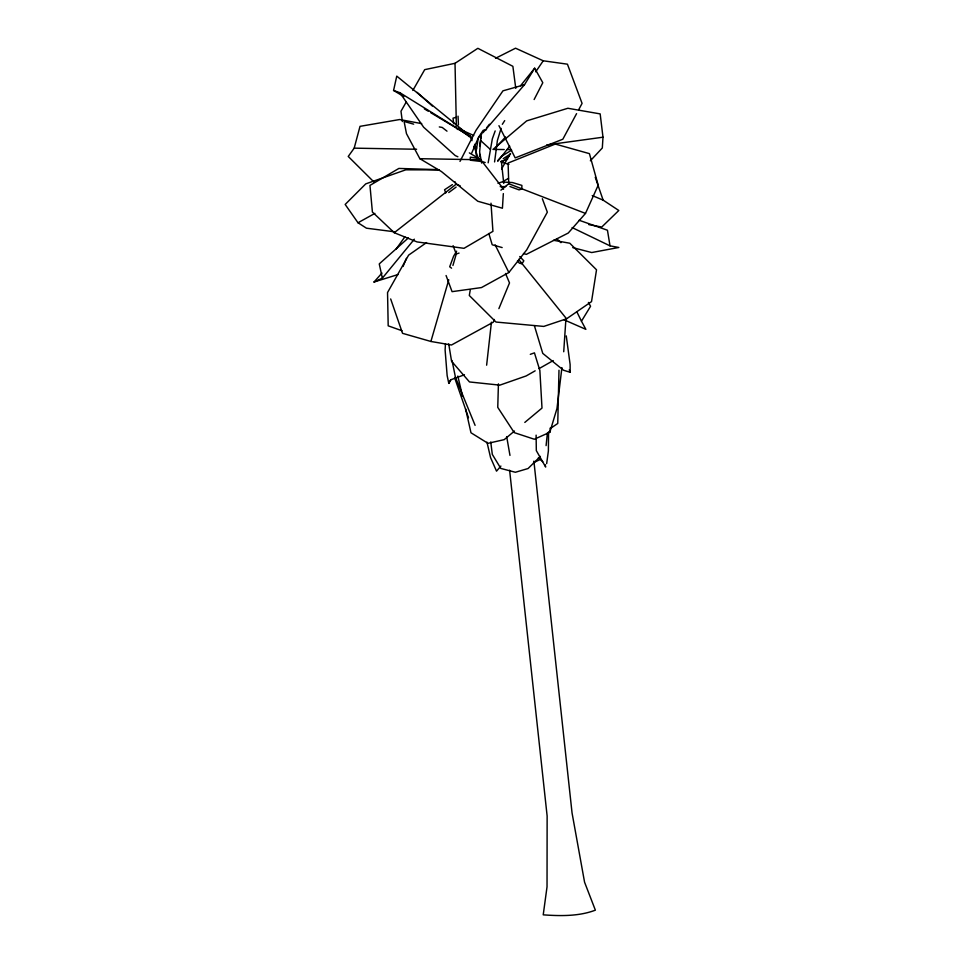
<?xml version="1.0" encoding="UTF-8"?>
<svg xmlns="http://www.w3.org/2000/svg" width="964" height="964" viewBox="0 0 964 964"><rect width="100%" height="100%" fill="white"/><g stroke="black" fill="none" stroke-linecap="round" stroke-linejoin="round"><path stroke-width="1.45" d="M548.564 431.764L548.383 450.947L546.66 463.648M498.424 383.865L497.761 407.362L514.246 432.631L534.321 439.235L549.829 432.27L556.975 408.495L561.916 367.597M558.987 370.236L557.758 423.461L550.384 428.486M445.428 344.208L445.115 350.053L447.139 375.562L448.79 383.359L450.815 379.792M503.329 193.607L502.425 208.224L477.77 201.247L441.476 171.58L419.858 158.698L406.483 133.671L404.097 121.452L413.677 124.163M504.22 149.541L492.978 149.42L526.681 120.874L567.868 108.269L600.162 113.897L602.994 137.201L602.319 147.974L590.354 160.783M563.723 351.752L565.904 319.024M494.58 161.916L497.412 140.431L501.099 128.345M481.072 136.948L479.614 151.878L481.651 163.097M546.094 445.621L547.432 432.836M486.627 365.187L491.435 322.217M488.158 162.796L492.327 138.864L495.171 130.923M549.829 432.27L550.372 427.787M479.65 145.853L480.229 141.479M480.614 138.563L481 135.647M470.287 289.754L469.299 295.49L496.014 322.048L543.78 326.422L566.555 318.795L591.522 301.612L596.523 269.8L569.808 243.241L553.517 240.289M403.832 96.593L393.577 90.447L396.758 76.12L470.516 136.502L471.878 139.093M373.815 181.883L348.233 156.457L354.186 148.155L360.018 126.344L399.686 119.524L421.702 123.633M390.673 298.948L402.53 333.327L430.896 341.461L448.778 279.801M452.935 265.462L456.261 253.99L453.068 245.651M403.06 266.45L406.41 258.34M494.399 319.47L493.291 322.169L451.501 345.004L430.896 341.461M498.882 308.637L509.51 282.934L505.522 273.475M471.697 153.083L478.168 138.274M523.488 253.556L526.344 254.351L568.23 233.047L585.497 213.418L598.198 185.208L589.426 153.638L555.288 144.058L508.1 163.049L508.751 183.726L500.906 190.161M459.985 161.41L476.011 130.333L502.955 90.833L524.488 84.724L534.683 68.203L542.804 82.711L534.128 99.533M448.79 383.359L450.658 379.852L464.431 374.779M576.58 113.632L562.831 139.226L515.186 157.891L498.942 125.669M578.641 109.788L582.075 103.389L567.434 64.178L543.238 60.792L515.547 48.2L495.532 58.298M406.169 102.136L400.988 111.234L402.337 121.524M412.845 90.447L424.702 69.649L455.02 63.311L477.855 48.308L512.872 66.311L515.776 88.363M501.593 168.929L510.438 153.493M456.647 251.17L453.586 256.231L449.694 266.775L451.562 268.173M563.916 319.735L585.871 329.351L581.461 321.193L590.583 306.263L588.426 302.431M502.328 124.308L504.702 120.621M535.719 71.818L543.238 60.792M396.216 248.977L404.868 236.831M497.749 161.41L509.715 146.13M446.079 275.523L452.068 291.658L481.494 287.561L508.872 272.511L526.754 249.809L547.335 212.176L542.346 198.729M479.108 137.105L481.928 133.61M486.639 127.766L489.471 124.26M520.548 85.724L534.683 68.203M381.985 273.077L374.008 282.018L382.371 278.15L414.339 239.193M482.988 132.695L524.488 84.724M497.906 160.398L501.786 156.108L511.655 150.167M496.448 146.877L505.546 136.948M540.382 456.37L528.079 468.528L515.379 472.264L500.822 468.432L492.303 454.393L490.748 441.982M500.894 466.07L496.52 471.155L490.568 457.599L486.977 442.187M408.35 237.939L379.25 263.907L382.371 278.15M514.487 431.041L504.172 439.656L487.977 443.32L470.986 432.776L465.612 408.881M524.802 422.425L541.997 408.073L539.864 370.465L534.442 352.86L530.308 354.342M509.534 155.879L501.726 162.314L508.956 164.35M437.849 169.64L398.891 168.435L369.959 185.401L372.405 212.032L394.252 232.71L456.044 184.269L460.19 185.835M448.754 192.559L456.117 187.088M426.582 242.567L408.603 255.147L387.54 292.538L388.191 325.832L401.988 330.736M452.405 184.606L444.561 189.751L445.802 192.969M503.232 158.662L510.607 153.927M535.165 370.827L526.151 375.948L499.846 385.142L469.48 381.949L451.562 361.235L448.718 343.907M539.033 368.634L553.216 360.584M503.365 181.28L508.498 178.376M439.391 169.881L405.796 169.821L365.754 183.871L345.172 204.452L358.006 222.756L374.863 213.406M533.514 462.708L540.226 459.467M500.81 161.819L507.654 159M497.99 183.317L501.774 181.991L512.426 182.545L521.873 185.389L521.886 187.739M521.886 188.908L519.066 189.884L509.944 186.51M456.261 253.99L459.045 253.098M374.008 282.018L398.144 274.499M456.309 117.295L453.032 118.162L453.695 123.79M486.507 129.67L483.241 130.285L478.361 137.527L475.951 152.445L476.276 155.24M546.721 144.937L602.994 137.201M500.22 186.667L505.775 186.582M507.04 149.577L511.245 149.613M354.186 148.155L416.605 149.251M419.858 158.698L480.795 159.759L503.606 189.221M457.237 129.345L459.334 129.405L468.275 135.828M480.458 161.41L470.36 160.217M394.384 231.782L366.453 228.191L358.006 222.756M477.542 158.265L470.324 157.168L470.348 159.205M572.11 227.564L610.019 245.856L618.828 247.471L591.703 252.544L572.785 247.628M439.307 126.923L442.247 127.465L446.995 131.164M588.811 224.624L601.741 227.034L618.804 210.489L603.139 200.138L592.245 195.559M481.036 161.47L485.217 162.506M502.16 247.567L492.206 244.772L488.82 233.493M566.266 335.906L570.11 364.452L570.158 372.285L563.506 370.236L542.756 353.378L534.369 325.615M579.111 220.25L607.453 230.227L610.019 245.856M393.577 90.447L399.867 92.701L470.516 136.502L472.011 140.684M508.751 183.726L585.497 213.418M394.252 232.71L417.075 241.928L464.009 248.326L492.929 231.36L491.001 203.199M457.876 156.758L455.249 155.602L423.63 127.212L399.867 92.701M461.72 130.056L473.686 135.502M475.589 156.843L480.795 159.759L469.36 152.878M424.353 108.872L428.197 111.173M430.763 112.704L470.516 136.502M459.033 127.85L468.022 134.454L469.492 136.984M538.358 457.876L542.732 461.611M417.075 92.327L432.342 106.028M480.349 140.286L490.218 149.3M556.662 238.674L560.94 242.687M519.753 256.532L523.826 260.822L521.994 263.811L519.331 263.148L517.451 260.931M518.596 259.352L566.555 318.795M474.625 145.841L476.096 148.384M474.192 146.142L476.397 150.01M474.589 144.287L476.626 148.179M495.122 244.808L508.872 272.511M576.846 311.806L581.461 321.193M475.095 425.353L455.49 377.43L452.032 360.512M454.912 181.678L456.044 184.269M569.242 369.851L570.158 372.285M468.504 417.737L454.574 377.502M474.011 146.263L479 160.217M595.246 177.256L603.139 200.138M462.491 396.12L457.84 376.044M545.166 464.66L545.66 467.046L536.321 450.622L536.117 435.15M506.678 436.596L509.968 455.406M479.686 154.336L480.096 157.072M501.328 161L503.75 183.401M533.887 461.141L572.05 812.941L584.57 882.205L595.366 910.161C579.123 916.39 560.47 916.089 543.226 914.836L547.034 886.82L547.13 816.002L509.607 470.203M458.033 116.162L458.43 124.838M455.02 63.311L456.37 126.139"/></g></svg>
